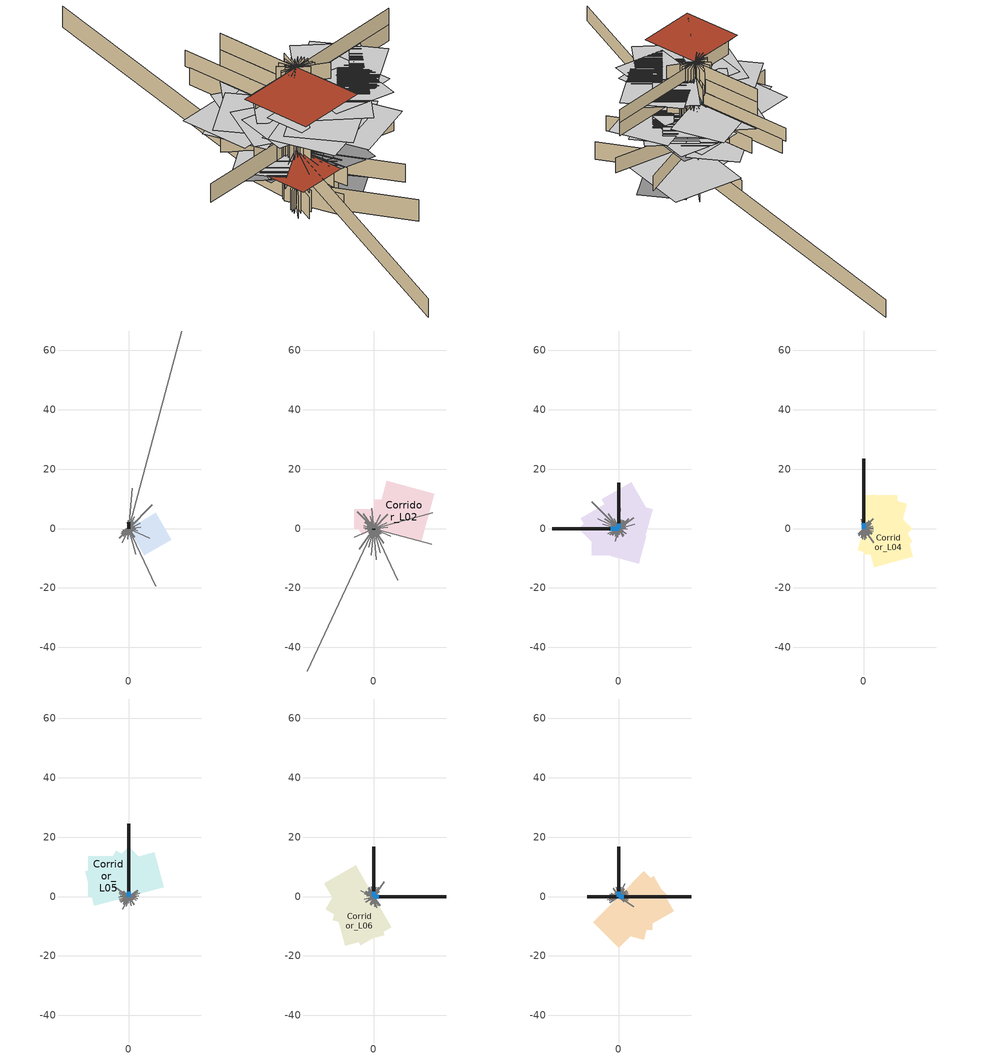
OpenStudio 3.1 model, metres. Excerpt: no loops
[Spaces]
Corridor_L01
 floor adiabatic (OtherFloorU071): 3.04,0 3.04,-3.04 0,-3.04 0,0 z0; 2.99,0.8 3.8,-2.19 0.8,-2.99 0,0 z0; 9.06,5.23 14.3,-3.83 5.23,-9.06 0,0 z0; 2.84,2.84 5.68,0 2.84,-2.84 0,0 z0; 1.83,3.18 5.01,1.34 3.18,-1.83 0,0 z0
 wall outside (MetalFrameWallU055): 0,0 0,2.04 z0:4.27
 wall adiabatic (MetalFrameWallInterior): 0,0 -1.01,-0.09 / 0,0 -1.97,-0.53 / 0,0 3.82,1.78 / 0,0 1.42,0.99 z0:4.27
 wall adiabatic (WoodFrameIntWallU099): 0,0 -2.4,-1.12 / 0,0 -2.53,-1.77 / 0,0 -3.26,-3.26 / 0,0 -1.76,-2.52 / 0,0 -2.24,-4.8 / 0,0 -0.61,-2.28 / 0,0 -0.32,-3.64 / 0,0 0.18,-2.06 / 0,0 2.31,-8.63 / 0,0 9.08,-19.46 / 0,0 2.1,-3 / 0,0 0.84,-0.84 / 0,0 1.43,-1 / 0,0 7.12,-3.32 / 0,0 3.09,-0.83 / 0,0 2.33,-0.2 / 0,0 4.12,0.36 / 0,0 2.04,0.55 / 0,0 7.93,7.93 / 0,0 1.59,2.28 / 0,0 1.81,3.89 / 0,0 17.79,66.41 / 0,0 1.19,13.54 / 0,0 -0.24,2.76 / 0,0 -0.57,2.14 z0:4.27
Corridor_L02
 floor to Corridor_L01 (TypicalFloorInterior): 4.3,16.05 20.36,11.75 16.05,-4.3 0,0 z7.32; 9.68,9.68 9.68,0 0,0 0,9.68 z7.32
 floor adiabatic (OtherFloorU071): 4.61,7.99 6.3,1.69 0,0 -1.69,6.3 z7.32; 0,4.12 2.06,2.06 0,0 -2.06,2.06 z7.32; -0.94,3.49 1.28,2.21 0,0 -2.21,1.28 z7.32; -0.71,2.65 0,0 -2.65,-0.71 -3.35,1.94 z7.32; -2.24,3.88 0,0 -3.88,-2.24 -6.13,1.64 z7.32
 floor adiabatic (TypicalFloorInterior): 0.59,2.2 1.39,0.81 0,0 -0.81,1.39 z7.32; -2.9,5.03 1.06,3.97 0,0 -3.97,1.06 z7.32; 0,6.46 0,0 -6.46,0 -6.46,6.46 z7.32
 wall outside (MetalFrameWallU055): 0,0 0,-0.34 z7.32:8.25
 wall adiabatic (WoodFrameIntWallU099): 0,0 -1.07,2.29 / 0,0 -3.49,4.98 / 0,0 -5.55,5.55 / 0,0 -2.88,-0.25 / 0,0 -2.04,-0.55 / 0,0 -6.47,-3.02 / 0,0 -1.14,-0.8 / 0,0 -1.61,-1.61 / 0,0 -4.86,-6.94 / 0,0 -22.34,-47.91 / 0,0 -1.7,-6.33 / 0,0 -0.79,-9.01 / 0,0 0.92,-10.51 / 0,0 2.2,-8.2 / 0,0 8.07,-17.31 / 0,0 3.45,-4.93 / 0,0 1.97,-1.97 / 0,0 2.52,-1.76 / 0,0 5.66,-2.64 / 0,0 19.45,-5.21 / 0,0 2.23,-0.2 / 0,0 4.69,0.41 / 0,0 19.86,5.32 / 0,0 4.31,2.01 / 0,0 0.61,0.43 / 0,0 4.73,4.73 / 0,0 2.15,4.6 / 0,0 0.52,1.96 / 0,0 0.05,0.63 / 0,0 -0.6,6.81 / 0,0 -1.11,4.14 z7.32:10.97; 0,0 0.19,0.27 z7.32:9.57
 wall adiabatic (MetalFrameWallInterior): 0,0 -3.09,2.17 / 0,0 -2.12,0.99 / 0,0 -3.32,0.89 / 0,0 -3.34,0.29 z7.32:10.97
 roof outside (FlatNonresWoodFramingAndOtherRoofU034): 0,-9.87 0,0 -9.87,0 -9.87,-9.87 z10.97
Corridor_L03
 floor adiabatic (OtherFloorU071): -6.76,6.76 0,0 -6.76,-6.76 -13.52,0 z10.97; 0,0 1.24,-4.61 -3.38,-5.85 -4.61,-1.24 z10.97; 0,0 2.43,-4.21 -1.78,-6.63 -4.21,-2.43 z10.97; 0,0 2.3,-2.3 0,-4.6 -2.3,-2.3 z10.97; 0,0 4.38,-2.53 1.85,-6.91 -2.53,-4.38 z10.97; 0,0 9.28,-2.49 6.79,-11.77 -2.49,-9.28 z10.97; 3.62,0 3.62,-3.62 0,-3.62 0,0 z10.97; 5.62,1.51 7.13,-4.11 1.51,-5.62 0,0 z10.97; 2.21,2.21 4.42,0 2.21,-2.21 0,0 z10.97; 1.64,2.83 4.47,1.2 2.83,-1.64 0,0 z10.97; 2.4,8.96 11.36,6.56 8.96,-2.4 0,0 z10.97; 1.31,1.31 1.31,0 0,0 0,1.31 z10.97; 0,5.97 2.98,2.98 0,0 -2.98,2.98 z10.97; -0.53,1.98 0.72,1.25 0,0 -1.25,0.72 z10.97; -0.51,0.88 0.19,0.7 0,0 -0.7,0.19 z10.97; 0,2.18 0,0 -2.18,0 -2.18,2.18 z10.97; -0.27,1.01 0,0 -1.01,-0.27 -1.29,0.74 z10.97; -1.56,1.56 0,0 -1.56,-1.56 -3.12,0 z10.97; -1.86,1.07 0,0 -1.07,-1.86 -2.93,-0.78 z10.97; -5.41,1.45 0,0 -1.45,-5.41 -6.86,-3.96 z10.97; 0,0 0,-2.39 -2.39,-2.39 -2.39,0 z10.97; 0,0 0.61,-2.29 -1.68,-2.91 -2.29,-0.61 z10.97; 0,0 0.97,-1.68 -0.71,-2.65 -1.68,-0.97 z10.97; 0,0 4.66,-4.66 0,-9.33 -4.66,-4.66 z10.97; 0,0 0.84,-0.49 0.36,-1.33 -0.49,-0.84 z10.97
 floor to Corridor_L02 (TypicalFloorInterior): -6.57,3.79 0,0 -3.79,-6.57 -10.37,-2.78 z10.97; 0,0 0,-9 -9,-9 -9,0 z10.97; 4.84,2.8 7.64,-2.05 2.8,-4.84 0,0 z10.97; 4.18,15.6 9.89,5.71 0,0 -5.71,9.89 z10.97; -4.7,8.13 0,0 -8.13,-4.7 -12.83,3.44 z10.97
 floor adiabatic (TypicalFloorInterior): -3.72,1 0,0 -1,-3.72 -4.71,-2.72 z10.97; 3.63,6.28 4.96,1.33 0,0 -1.33,4.96 z10.97
 wall outside (MetalFrameWallU055): 0,0 -2.44,0 / 0,0 -1.71,0 / 0,0 -3.21,0 / 0,0 -0.7,0 / 0,0 -3.61,0 / 0,0 -1.96,0 / 0,0 -4.93,0 / 0,0 -2.01,0 / 0,0 -22.39,0 / 0,0 -2.52,0 / 0,0 -2.34,0 / 0,0 0,9.25 / 0,0 0,15.33 / 0,0 0,14.67 z10.97:14.63
 wall adiabatic (WoodFrameIntWallU099): 0,0 -0.37,0.79 / 0,0 -2.54,0.22 / 0,0 -2.25,-0.2 / 0,0 -3.02,-0.81 / 0,0 -3.07,-1.43 / 0,0 -2.95,-2.06 / 0,0 -2.23,-2.23 / 0,0 -1.31,-1.87 / 0,0 -1.23,-2.64 / 0,0 -1.13,-4.23 / 0,0 -0.26,-3.02 / 0,0 0.19,-2.14 / 0,0 0.26,-0.98 / 0,0 1.29,-2.76 / 0,0 1.72,-2.46 / 0,0 1.26,-1.26 / 0,0 2.52,-1.76 / 0,0 1.51,-0.71 / 0,0 0.81,-0.22 / 0,0 2.81,-0.25 / 0,0 2.31,0.2 / 0,0 5.38,1.44 / 0,0 2.4,1.12 / 0,0 5.12,3.59 / 0,0 3.31,3.31 / 0,0 1.87,2.67 / 0,0 1.33,2.86 / 0,0 0.78,2.93 / 0,0 -0.28,1.03 / 0,0 -1.49,3.2 / 0,0 -1.94,2.77 / 0,0 -2.23,2.23 / 0,0 -2.52,1.76 / 0,0 -1.47,0.68 / 0,0 -1.7,0.46 / 0,0 -3.09,0.27 / 0,0 -3.02,-0.26 / 0,0 -1.88,-0.5 / 0,0 -3.74,-1.74 / 0,0 -2.97,-2.08 z10.97:14.63
 wall adiabatic (MetalFrameWallInterior): 0,0 -3.48,4.97 / 0,0 -9.02,9.02 / 0,0 -4.72,3.3 / 0,0 -7.09,3.3 / 0,0 -5.41,1.45 / 0,0 0.59,6.75 / 0,0 -0.15,1.7 z10.97:14.63
 window (1_Win_Storefront): 0,0 -1.48,0 / 0,0 -1.48,0 / 0,0 -1.48,0 / 0,0 -1.48,0 z10.97:12.46; 0,0 -2.5,0 / 0,0 -2.75,0 / 0,0 -2.21,0 z10.97:13.41; 0,0 -1.61,0 / 0,0 -1.61,0 / 0,0 -1.61,0 / 0,0 -1.61,0 / 0,0 -1.61,0 / 0,0 -1.61,0 / 0,0 -1.61,0 / 0,0 -1.61,0 / 0,0 -1.61,0 / 0,0 -1.61,0 / 0,0 -1.61,0 / 0,0 -1.61,0 / 0,0 0,1.61 / 0,0 0,1.61 / 0,0 0,1.61 / 0,0 0,1.61 / 0,0 0,1.61 / 0,0 0,1.61 / 0,0 0,1.61 / 0,0 0,1.61 / 0,0 0,1.61 / 0,0 0,1.61 / 0,0 0,1.61 / 0,0 0,1.61 / 0,0 0,1.61 / 0,0 0,1.61 z10.97:12.59; 0,0 0,1.52 / 0,0 0,1.52 z10.97:12.49
 roof outside (FlatNonresWoodFramingAndOtherRoofU034): 0,-0.72 0,0 -0.72,0 -0.72,-0.72 z14.63; 0,-2.58 0,0 -2.58,0 -2.58,-2.58 z14.63
Corridor_L04
 floor to Corridor_L03 (TypicalFloorInterior): 0,0 7.33,-1.96 5.37,-9.3 -1.96,-7.33 z14.33; 8.7,0 8.7,-8.7 0,-8.7 0,0 z14.33; 13.06,3.5 16.57,-9.56 3.5,-13.06 0,0 z14.33; 10.34,5.97 16.31,-4.37 5.97,-10.34 0,0 z14.33; 8.13,8.13 16.26,0 8.13,-8.13 0,0 z14.33; 1.95,3.38 5.33,1.43 3.38,-1.95 0,0 z14.33; 3.07,11.45 14.51,8.38 11.45,-3.07 0,0 z14.33; 11.24,11.24 11.24,0 0,0 0,11.24 z14.33
 wall outside (MetalFrameWallU055): 0,0 0,3.37 / 0,0 0,2.06 / 0,0 0,23.5 / 0,0 0,5.18 / 0,0 0,9.7 / 0,0 0,15.4 / 0,0 0,16.09 z14.33:17.68
 wall adiabatic (WoodFrameIntWallU099): 0,0 -1.89,-1.89 / 0,0 -1.7,-2.42 / 0,0 -1,-2.15 / 0,0 -0.85,-3.17 / 0,0 -0.31,-3.55 / 0,0 0.33,-3.76 / 0,0 0.86,-3.2 / 0,0 1.03,-2.2 / 0,0 3.36,-4.79 / 0,0 1.97,-1.97 / 0,0 2.71,-1.9 / 0,0 2.88,-1.34 / 0,0 3.2,-0.86 / 0,0 3.21,-0.28 / 0,0 3.25,0.28 / 0,0 3.07,0.82 / 0,0 2.17,1.01 / 0,0 2.5,1.75 / 0,0 -0.16,1.87 / 0,0 -0.83,3.11 / 0,0 -0.74,1.59 / 0,0 -0.51,0.72 z14.33:17.68
 wall adiabatic (MetalFrameWallInterior): 0,0 3.25,3.25 / 0,0 1.83,2.61 / 0,0 0.95,2.04 / 0,0 0.28,1.03 / 0,0 0.27,3.14 z14.33:17.68
 window (1_Win_Storefront): 0,0 0,1.7 z14.33:16.03; 0,0 0,1.61 / 0,0 0,1.61 / 0,0 0,1.61 / 0,0 0,1.61 / 0,0 0,1.61 / 0,0 0,1.61 / 0,0 0,1.61 / 0,0 0,1.61 / 0,0 0,1.61 / 0,0 0,1.61 / 0,0 0,1.61 / 0,0 0,1.61 / 0,0 0,1.61 / 0,0 0,1.61 / 0,0 0,1.61 / 0,0 0,1.61 / 0,0 0,1.61 / 0,0 0,1.61 / 0,0 0,1.61 / 0,0 0,1.61 / 0,0 0,1.61 / 0,0 0,1.61 / 0,0 0,1.61 / 0,0 0,1.61 / 0,0 0,1.61 / 0,0 0,1.61 z14.33:15.94; 0,0 0,1.48 z14.33:15.81; 0,0 0,1.52 / 0,0 0,1.52 z14.33:15.84
Corridor_L05
 floor to Corridor_L04 (TypicalFloorInterior): 8.58,14.87 11.73,3.14 0,0 -3.14,11.73 z17.55; 2.65,9.88 6.26,3.62 0,0 -3.62,6.26 z17.55; 0,16.76 8.38,8.38 0,0 -8.38,8.38 z17.55; -4.11,15.35 5.62,9.73 0,0 -9.73,5.62 z17.55; -5.37,9.3 1.96,7.33 0,0 -7.33,1.96 z17.55; 0,13.53 0,0 -13.53,0 -13.53,13.53 z17.55; -3.09,11.53 0,0 -11.53,-3.09 -14.62,8.44 z17.55
 wall outside (MetalFrameWallU055): 0,0 0,2.14 / 0,0 0,24.43 / 0,0 0,5.38 / 0,0 0,16.72 / 0,0 0,10.09 / 0,0 0,16 z17.55:20.78
 wall adiabatic (WoodFrameIntWallU099): 0,0 -1.79,1.79 / 0,0 -4.98,3.49 / 0,0 -3.12,1.45 / 0,0 -3.19,0.86 / 0,0 -2.88,0.25 / 0,0 -3.43,-0.3 / 0,0 -3.24,-0.87 / 0,0 -3.07,-1.43 / 0,0 -2.71,-1.9 / 0,0 -1.76,-1.76 / 0,0 -1.82,-2.6 / 0,0 0.82,-1.77 / 0,0 1.92,-2.74 / 0,0 1.29,-1.29 / 0,0 0.75,-0.52 / 0,0 2.52,-1.18 / 0,0 2.97,-0.8 / 0,0 2.46,-0.21 / 0,0 3.4,0.3 / 0,0 3.79,1.02 / 0,0 3.12,1.45 / 0,0 3.03,2.12 z17.55:20.78
 wall adiabatic (MetalFrameWallInterior): 0,0 -2.02,-4.33 / 0,0 -0.86,-3.2 / 0,0 -0.2,-2.33 / 0,0 0.1,-1.11 / 0,0 0.85,-3.16 z17.55:20.78
 window (1_Win_Storefront): 0,0 0,1.61 / 0,0 0,1.61 / 0,0 0,1.61 / 0,0 0,1.61 / 0,0 0,1.61 / 0,0 0,1.61 / 0,0 0,1.61 / 0,0 0,1.61 / 0,0 0,1.61 / 0,0 0,1.61 / 0,0 0,1.61 / 0,0 0,1.61 / 0,0 0,1.61 / 0,0 0,1.61 / 0,0 0,1.61 / 0,0 0,1.61 / 0,0 0,1.61 / 0,0 0,1.61 / 0,0 0,1.61 / 0,0 0,1.61 / 0,0 0,1.61 / 0,0 0,1.61 / 0,0 0,1.61 / 0,0 0,1.61 / 0,0 0,1.61 / 0,0 0,1.61 z17.55:19.16; 0,0 0,1.48 z17.55:19.03; 0,0 0,1.52 / 0,0 0,1.52 z17.55:19.07
Corridor_L06
 floor to Corridor_L05 (TypicalFloorInterior): -6.07,10.51 0,0 -10.51,-6.07 -16.59,4.44 z20.78; -5.11,5.11 0,0 -5.11,-5.11 -10.23,0 z20.78; -10.26,5.93 0,0 -5.93,-10.26 -16.19,-4.34 z20.78; -10.85,2.91 0,0 -2.91,-10.85 -13.76,-7.95 z20.78; 0,0 0,-7.59 -7.59,-7.59 -7.59,0 z20.78; 0,0 3.5,-13.06 -9.56,-16.57 -13.06,-3.5 z20.78; 0,0 5.97,-10.34 -4.37,-16.31 -10.34,-5.97 z20.78
 wall outside (MetalFrameWallU055): 0,0 2.14,0 / 0,0 24.43,0 / 0,0 5.38,0 / 0,0 0,16.72 / 0,0 0,10.09 / 0,0 0,16 z20.78:24
 wall adiabatic (WoodFrameIntWallU099): 0,0 1.79,1.79 / 0,0 3.49,4.98 / 0,0 1.45,3.12 / 0,0 0.86,3.19 / 0,0 0.25,2.88 / 0,0 -0.3,3.43 / 0,0 -0.87,3.24 / 0,0 -1.43,3.07 / 0,0 -1.9,2.71 / 0,0 -1.76,1.76 / 0,0 -2.6,1.82 / 0,0 -1.77,-0.82 / 0,0 -2.74,-1.92 / 0,0 -1.29,-1.29 / 0,0 -0.52,-0.75 / 0,0 -1.18,-2.52 / 0,0 -0.8,-2.97 / 0,0 -0.21,-2.46 / 0,0 0.3,-3.4 / 0,0 1.02,-3.79 / 0,0 1.45,-3.12 / 0,0 2.12,-3.03 z20.78:24
 wall adiabatic (MetalFrameWallInterior): 0,0 -4.33,2.02 / 0,0 -3.2,0.86 / 0,0 -2.33,0.2 / 0,0 -1.11,-0.1 / 0,0 -3.16,-0.85 z20.78:24
 window (1_Win_Storefront): 0,0 1.61,0 / 0,0 1.61,0 / 0,0 1.61,0 / 0,0 1.61,0 / 0,0 1.61,0 / 0,0 1.61,0 / 0,0 1.61,0 / 0,0 1.61,0 / 0,0 1.61,0 / 0,0 1.61,0 / 0,0 1.61,0 / 0,0 1.61,0 / 0,0 0,1.61 / 0,0 0,1.61 / 0,0 0,1.61 / 0,0 0,1.61 / 0,0 0,1.61 / 0,0 0,1.61 / 0,0 0,1.61 / 0,0 0,1.61 / 0,0 0,1.61 / 0,0 0,1.61 / 0,0 0,1.61 / 0,0 0,1.61 / 0,0 0,1.61 / 0,0 0,1.61 z20.78:22.39; 0,0 1.48,0 z20.78:22.26; 0,0 0,1.52 / 0,0 0,1.52 z20.78:22.29
Corridor_L07
 floor to Corridor_L06 (TypicalFloorInterior): 0,0 8.58,-8.58 0,-17.17 -8.58,-8.58 z24; 0,0 6.26,-3.62 2.65,-9.88 -3.62,-6.26 z24; 0,0 11.45,-3.07 8.38,-14.51 -3.07,-11.45 z24; 11.24,0 11.24,-11.24 0,-11.24 0,0 z24; 7.33,1.96 9.3,-5.37 1.96,-7.33 0,0 z24; 11.71,6.76 18.48,-4.95 6.76,-11.71 0,0 z24; 8.44,8.44 16.89,0 8.44,-8.44 0,0 z24
 wall outside (MetalFrameWallU055): 0,0 -10.6,0 / 0,0 -5.12,0 / 0,0 2.14,0 / 0,0 24.43,0 / 0,0 5.38,0 / 0,0 0,16.72 / 0,0 0,10.09 / 0,0 0,16 / 0,0 0,1.5 z24:27.23
 wall adiabatic (WoodFrameIntWallU099): 0,0 1.79,-1.79 / 0,0 4.98,-3.49 / 0,0 3.12,-1.45 / 0,0 3.19,-0.86 / 0,0 2.88,-0.25 / 0,0 3.43,0.3 / 0,0 3.24,0.87 / 0,0 3.07,1.43 / 0,0 2.71,1.9 / 0,0 1.76,1.76 / 0,0 1.82,2.6 / 0,0 -0.82,1.77 / 0,0 -1.92,2.74 / 0,0 -1.29,1.29 / 0,0 -0.75,0.52 / 0,0 -2.52,1.18 / 0,0 -2.97,0.8 / 0,0 -2.46,0.21 / 0,0 -3.4,-0.3 / 0,0 -3.79,-1.02 / 0,0 -3.12,-1.45 / 0,0 -3.03,-2.12 z24:27.23
 wall adiabatic (MetalFrameWallInterior): 0,0 2.02,4.33 / 0,0 0.86,3.2 / 0,0 0.2,2.33 / 0,0 -0.1,1.11 / 0,0 -0.85,3.16 z24:27.23
 window (1_Win_Storefront): 0,0 1.61,0 / 0,0 1.61,0 / 0,0 1.61,0 / 0,0 1.61,0 / 0,0 1.61,0 / 0,0 1.61,0 / 0,0 1.61,0 / 0,0 1.61,0 / 0,0 1.61,0 / 0,0 1.61,0 / 0,0 1.61,0 / 0,0 1.61,0 / 0,0 0,1.61 / 0,0 0,1.61 / 0,0 0,1.61 / 0,0 0,1.61 / 0,0 0,1.61 / 0,0 0,1.61 / 0,0 0,1.61 / 0,0 0,1.61 / 0,0 0,1.61 / 0,0 0,1.61 / 0,0 0,1.61 / 0,0 0,1.61 / 0,0 0,1.61 / 0,0 0,1.61 z24:25.62; 0,0 1.48,0 z24:25.49; 0,0 0,1.52 / 0,0 0,1.52 z24:25.52
 roof outside (FlatNonresWoodFramingAndOtherRoofU034): 0,-12.14 0,0 -12.14,0 -12.14,-12.14 z27.23; 0,-7.23 0,0 -7.23,0 -7.23,-7.23 z27.23; 0,-11.85 0,0 -11.85,0 -11.85,-11.85 z27.23; 0,-11.24 0,0 -11.24,0 -11.24,-11.24 z27.23; 0,-7.59 0,0 -7.59,0 -7.59,-7.59 z27.23; 0,-13.53 0,0 -13.53,0 -13.53,-13.53 z27.23; 0,-11.94 0,0 -11.94,0 -11.94,-11.94 z27.23
[Site]
SAN JOSE INTL: Latitude {deg}=37.34; Longitude {deg}=-121.95; Time Zone {hr}=-8; Elevation {m}=15.5448
[SizingPeriod:DesignDay] Barometric Pressure {Pa}=101146; Wind Speed {m/s}=2.4; Sky Clearness=0; Rain Indicator=0; Snow Indicator=0; Day of Month=21; Daylight Saving Time Indicator=0; Humidity Indicating Type=Wetbulb; Dry-Bulb Temperature Range Modifier Type=DefaultMultipliers
Name | Maximum Dry-Bulb Temperature {C} | Daily Dry-Bulb Temperature Range {deltaC} | Humidity Indicating Conditions at Maximum Dry-Bulb | Wind Direction {deg} | Month | Day Type | Solar Model Indicator | ASHRAE Taub | ASHRAE Taud
SAN JOSE INTL Ann Htg 99.6% Condns DB | 2.2 | 0 | 2.2 | 150 | 12 | WinterDesignDay | ASHRAEClearSky
SAN JOSE INTL  June .4% Condns DB=>MCWB | 35 | 11.8 | 19.8 | 330 | 6 | SummerDesignDay | ASHRAETau | 0.363 | 2.418
SAN JOSE INTL  July .4% Condns DB=>MCWB | 34.8 | 11.7 | 20.7 | 330 | 7 | SummerDesignDay | ASHRAETau | 0.367 | 2.418
SAN JOSE INTL  August .4% Condns DB=>MCWB | 34.4 | 11.6 | 19.3 | 330 | 8 | SummerDesignDay | ASHRAETau | 0.35 | 2.459
SAN JOSE INTL  September .4% Condns DB=>MCWB | 35.1 | 12 | 18.4 | 330 | 9 | SummerDesignDay | ASHRAETau | 0.356 | 2.432
SAN JOSE INTL  October .4% Condns DB=>MCWB | 31.5 | 11.7 | 16.9 | 330 | 10 | SummerDesignDay | ASHRAETau | 0.333 | 2.534
SAN JOSE INTL  November .4% Condns DB=>MCWB | 26.1 | 9.9 | 15.4 | 330 | 11 | SummerDesignDay | ASHRAETau | 0.322 | 2.542
[Site:WaterMainsTemperature]
Calculation Method=Schedule; Temperature Schedule=WaterMainCZ04
[Building]
<Name>Freedom Circle - Building A</Name>: North Axis {deg}=45
[Material]
Name | Roughness | Thickness {m} | Conductivity {W/m-K} | Density {kg/m3} | Specific Heat {J/kg-K} | Thermal Absorptance | Solar Absorptance | Visible Absorptance
Stucco - 7/8 in. | MediumRough | 0.022352 | 0.700948 | 1855.1 | 837.36 | 0.9 | 0.7 | 0.8
Compliance Insulation R14.60 | Smooth | 0.0591861 | 0.0230188 | 16.0185 | 1130.436
Compliance Insulation R1.41 | Smooth | 0.00571591 | 0.0230188 | 16.0185 | 1130.436
Compliance Insulation R0.02 | Smooth | 8.10768e-05 | 0.0230188 | 16.0185 | 1130.436
Air - Metal Wall Framing - 16 or 24 in. OC; Air - Metal Wall Framing - 16 or 24 in. OC 1 | Smooth | 0.1397 | 1.22017 | 1.28148 | 1004.832
Gypsum Board - 1/2 in.; Gypsum Board - 1/2 in. 2 | Smooth | 0.0127 | 0.158656 | 640.739 | 1130.436 | 0.9 | 0.7 | 0.8
Gypsum Board - 5/8 in. | MediumRough | 0.016002 | 0.158656 | 640.739 | 1130.436 | 0.9 | 0.7 | 0.8
Metal Standing Seam - 1/16 in. | MediumRough | 0.0015875 | 2.21534 | 7820.53 | 502.416 | 0.75 | 0.37 | 0.75
Compliance Insulation R28.63 | Smooth | 0.116061 | 0.0230188 | 16.0185 | 1130.436 | 0.9 | 0.7 | 0.8
Compliance Insulation R9.83 | MediumRough | 0.0398691 | 0.0230188 | 16.0185 | 1130.436 | 0.9 | 0.7 | 0.8
Plywood - 5/8 in. | Smooth | 0.016002 | 0.11544 | 480.554 | 1884.06
Carpet - 3/4 in.; Carpet - 3/4 in. 1 | Smooth | 0.01905 | 0.0455183 | 288.332 | 1381.644 | 0.9 | 0.7 | 0.8
Metal Deck - 1/16 in. | MediumRough | 0.0015875 | 45.3452 | 7820.53 | 502.416 | 0.9 | 0.7 | 0.8
Concrete - 140 lb/ft3 - 4 in. | Smooth | 0.1016 | 1.9514 | 2239.06 | 921.096
Gypsum Board - 1/2 in. 1 | MediumRough | 0.0127 | 0.158656 | 640.739 | 1130.436 | 0.9 | 0.7 | 0.8
[Material:NoMass]
Wood Frame w/ R11.25: Roughness=Smooth; Thermal Resistance {m2-K/W}=1.26865
[Construction]
MetalFrameWallU055: Stucco - 7/8 in., Compliance Insulation R14.60, Compliance Insulation R1.41, Compliance Insulation R0.02, Compliance Insulation R0.02, Air - Metal Wall Framing - 16 or 24 in. OC, Gypsum Board - 1/2 in.
MetalFrameWallInterior: Gypsum Board - 5/8 in., Air - Metal Wall Framing - 16 or 24 in. OC 1, Gypsum Board - 5/8 in.
WoodFrameIntWallU099: Gypsum Board - 1/2 in. 1, Wood Frame w/ R11.25, Gypsum Board - 1/2 in. 2
FlatNonresWoodFramingAndOtherRoofU034: Metal Standing Seam - 1/16 in., Compliance Insulation R28.63
OtherFloorU071: Compliance Insulation R9.83, Plywood - 5/8 in., Carpet - 3/4 in.
TypicalFloorInterior: Metal Deck - 1/16 in., Concrete - 140 lb/ft3 - 4 in., Carpet - 3/4 in. 1
1_Win_Storefront: 1_Win_Storefront Material
[WindowMaterial:SimpleGlazingSystem]
1_Win_Storefront Material: U-Factor {W/m2-K}=2.32809; Solar Heat Gain Coefficient=0.26; Visible Transmittance=0.46
[Space]
Name | Building Story | Thermal Zone | Design Specification Outdoor Air Object
Corridor_L01 | Corridor_Level_01 | TZ-Corridor_L01 | TZ-Corridor_L01 Design Specification Outdoor Air
Corridor_L02 | Corridor_Level_02 | TZ-Corridor_L02 | TZ-Corridor_L02 Design Specification Outdoor Air
Corridor_L03 | Corridor_Level_03 | TZ-Corridor_L03 | TZ-Corridor_L03 Design Specification Outdoor Air
Corridor_L04 | Corridor_Level_04 | TZ-Corridor_L04 | TZ-Corridor_L04 Design Specification Outdoor Air
Corridor_L05 | Corridor_Level_05 | TZ-Corridor_L05 | TZ-Corridor_L05 Design Specification Outdoor Air
Corridor_L06 | Corridor_Level_06 | TZ-Corridor_L06 | TZ-Corridor_L06 Design Specification Outdoor Air
Corridor_L07 | Corridor_Level_07 | TZ-Corridor_L07 | TZ-Corridor_L07 Design Specification Outdoor Air
[ThermalZone] Multiplier=1; Use Ideal Air Loads=No
Name | Volume {m3} | Thermostat
TZ-Corridor_L01 | 674.119 | TZ-Corridor_L01 Thermostat
TZ-Corridor_L02 | 1888.82 | TZ-Corridor_L02 Thermostat
TZ-Corridor_L03 | 3576.36 | TZ-Corridor_L03 Thermostat
TZ-Corridor_L04 | 2926.55 | TZ-Corridor_L04 Thermostat
TZ-Corridor_L05 | 2740.47 | TZ-Corridor_L05 Thermostat
TZ-Corridor_L06 | 2740.47 | TZ-Corridor_L06 Thermostat
TZ-Corridor_L07 | 2740.47 | TZ-Corridor_L07 Thermostat
[BuildingStory]
Corridor_Level_01; Corridor_Level_02; Corridor_Level_03; Corridor_Level_04; Corridor_Level_05; Corridor_Level_06; Corridor_Level_07
[People:Definition] Number of People Calculation Method=People/Area; People per Space Floor Area {person/m2}=0.0538196; Fraction Radiant=0.3; Sensible Heat Fraction=0.5
Corridor_L01 People Definition; Corridor_L02 People Definition; Corridor_L03 People Definition; Corridor_L04 People Definition; Corridor_L05 People Definition; Corridor_L06 People Definition; Corridor_L07 People Definition
[People] Number of People Schedule=OfficeOccupancy; Multiplier=1
Name | People Definition | Space or SpaceType | Activity Level Schedule
Corridor_L01 People | Corridor_L01 People Definition | Corridor_L01 | Corridor_L01 People Activity Level
Corridor_L02 People | Corridor_L02 People Definition | Corridor_L02 | Corridor_L02 People Activity Level
Corridor_L03 People | Corridor_L03 People Definition | Corridor_L03 | Corridor_L03 People Activity Level
Corridor_L04 People | Corridor_L04 People Definition | Corridor_L04 | Corridor_L04 People Activity Level
Corridor_L05 People | Corridor_L05 People Definition | Corridor_L05 | Corridor_L05 People Activity Level
Corridor_L06 People | Corridor_L06 People Definition | Corridor_L06 | Corridor_L06 People Activity Level
Corridor_L07 People | Corridor_L07 People Definition | Corridor_L07 | Corridor_L07 People Activity Level
[SpaceInfiltration:DesignFlowRate] Schedule=OfficeInfiltration; Design Flow Rate Calculation Method=Flow/ExteriorWallArea; Flow per Exterior Surface Area {m3/s-m2}=0.00119482; Constant Term Coefficient=0; Temperature Term Coefficient=0; Velocity Term Coefficient=0.224052; Velocity Squared Term Coefficient=0
Name | Space or SpaceType
Corridor_L01 Space Infiltration Design Flow Rate 1 | Corridor_L01
Corridor_L02 Space Infiltration Design Flow Rate 1 | Corridor_L02
Corridor_L03 Space Infiltration Design Flow Rate 1 | Corridor_L03
Corridor_L04 Space Infiltration Design Flow Rate 1 | Corridor_L04
Corridor_L05 Space Infiltration Design Flow Rate 1 | Corridor_L05
Corridor_L06 Space Infiltration Design Flow Rate 1 | Corridor_L06
Corridor_L07 Space Infiltration Design Flow Rate 1 | Corridor_L07
[Lights:Definition] Design Level Calculation Method=Watts/Area; Watts per Space Floor Area {W/m2}=4.30556; Fraction Radiant=0.97; Return Air Fraction=0
Corridor_L01 Regulated Lights Definition; Corridor_L02 Regulated Lights Definition; Corridor_L03 Regulated Lights Definition; Corridor_L04 Regulated Lights Definition; Corridor_L05 Regulated Lights Definition; Corridor_L06 Regulated Lights Definition; Corridor_L07 Regulated Lights Definition
[Lights] Schedule=OfficeLights; Fraction Replaceable=1
Name | Lights Definition | Space or SpaceType
Corridor_L01 Regulated Lights | Corridor_L01 Regulated Lights Definition | Corridor_L01
Corridor_L02 Regulated Lights | Corridor_L02 Regulated Lights Definition | Corridor_L02
Corridor_L03 Regulated Lights | Corridor_L03 Regulated Lights Definition | Corridor_L03
Corridor_L04 Regulated Lights | Corridor_L04 Regulated Lights Definition | Corridor_L04
Corridor_L05 Regulated Lights | Corridor_L05 Regulated Lights Definition | Corridor_L05
Corridor_L06 Regulated Lights | Corridor_L06 Regulated Lights Definition | Corridor_L06
Corridor_L07 Regulated Lights | Corridor_L07 Regulated Lights Definition | Corridor_L07
[AvailabilityManager:NightCycle] Applicability Schedule=Always On Discrete; Control Type=CycleOnAny; Thermostat Tolerance {deltaC}=1.11111; Cycling Run Time Control Type=ThermostatWithMinimumRunTime; Cycling Run Time {s}=900
Availability Manager Night Cycle 1; Availability Manager Night Cycle 2; Availability Manager Night Cycle 3; Availability Manager Night Cycle 4; Availability Manager Night Cycle 5; Availability Manager Night Cycle 6; Availability Manager Night Cycle 7
[ThermostatSetpoint:DualSetpoint] Heating Setpoint Temperature Schedule=OfficeHtgSetpt; Cooling Setpoint Temperature Schedule=OfficeClgSetpt
TZ-Corridor_L01 Thermostat; TZ-Corridor_L02 Thermostat; TZ-Corridor_L03 Thermostat; TZ-Corridor_L04 Thermostat; TZ-Corridor_L05 Thermostat; TZ-Corridor_L06 Thermostat; TZ-Corridor_L07 Thermostat
[DesignSpecification:OutdoorAir] Outdoor Air Method=Maximum; Outdoor Air Flow per Person {m3/s-person}=0; Outdoor Air Flow per Floor Area {m3/s-m2}=0.000762
TZ-Corridor_L01 Design Specification Outdoor Air; TZ-Corridor_L02 Design Specification Outdoor Air; TZ-Corridor_L03 Design Specification Outdoor Air; TZ-Corridor_L04 Design Specification Outdoor Air; TZ-Corridor_L05 Design Specification Outdoor Air; TZ-Corridor_L06 Design Specification Outdoor Air; TZ-Corridor_L07 Design Specification Outdoor Air
[Schedule:Day]
OnDay; OfficeInfiltrationSun: 1, 0, 1, 2, 0, 1, 3, 0, 1, 4, 0, 1, 5, 0, 1, 6, 0, 1, 7, 0, 1, 8, 0, 1, 9, 0, 1, 10, 0, 1, 11, 0, 1, 12, 0, 1, 13, 0, 1, 14, 0, 1, 15, 0, 1, 16, 0, 1, 17, 0, 1, 18, 0, 1, 19, 0, 1, 20, 0, 1, 21, 0, 1, 22, 0, 1, 23, 0, 1, 24, 0, 1
OffDay: 1, 0, 0, 2, 0, 0, 3, 0, 0, 4, 0, 0, 5, 0, 0, 6, 0, 0, 7, 0, 0, 8, 0, 0, 9, 0, 0, 10, 0, 0, 11, 0, 0, 12, 0, 0, 13, 0, 0, 14, 0, 0, 15, 0, 0, 16, 0, 0, 17, 0, 0, 18, 0, 0, 19, 0, 0, 20, 0, 0, 21, 0, 0, 22, 0, 0, 23, 0, 0, 24, 0, 0
WaterMainCZ04Jan: 1, 0, 11.5, 2, 0, 11.5, 3, 0, 11.5, 4, 0, 11.5, 5, 0, 11.5, 6, 0, 11.5, 7, 0, 11.5, 8, 0, 11.5, 9, 0, 11.5, 10, 0, 11.5, 11, 0, 11.5, 12, 0, 11.5, 13, 0, 11.5, 14, 0, 11.5, 15, 0, 11.5, 16, 0, 11.5, 17, 0, 11.5, 18, 0, 11.5, 19, 0, 11.5, 20, 0, 11.5, 21, 0, 11.5, 22, 0, 11.5, 23, 0, 11.5, 24, 0, 11.5
WaterMainCZ04Feb: 1, 0, 11.6111, 2, 0, 11.6111, 3, 0, 11.6111, 4, 0, 11.6111, 5, 0, 11.6111, 6, 0, 11.6111, 7, 0, 11.6111, 8, 0, 11.6111, 9, 0, 11.6111, 10, 0, 11.6111, 11, 0, 11.6111, 12, 0, 11.6111, 13, 0, 11.6111, 14, 0, 11.6111, 15, 0, 11.6111, 16, 0, 11.6111, 17, 0, 11.6111, 18, 0, 11.6111, 19, 0, 11.6111, 20, 0, 11.6111, 21, 0, 11.6111, 22, 0, 11.6111, 23, 0, 11.6111, 24, 0, 11.6111
WaterMainCZ04Mar: 1, 0, 11.8889, 2, 0, 11.8889, 3, 0, 11.8889, 4, 0, 11.8889, 5, 0, 11.8889, 6, 0, 11.8889, 7, 0, 11.8889, 8, 0, 11.8889, 9, 0, 11.8889, 10, 0, 11.8889, 11, 0, 11.8889, 12, 0, 11.8889, 13, 0, 11.8889, 14, 0, 11.8889, 15, 0, 11.8889, 16, 0, 11.8889, 17, 0, 11.8889, 18, 0, 11.8889, 19, 0, 11.8889, 20, 0, 11.8889, 21, 0, 11.8889, 22, 0, 11.8889, 23, 0, 11.8889, 24, 0, 11.8889
WaterMainCZ04Apr: 1, 0, 12.5556, 2, 0, 12.5556, 3, 0, 12.5556, 4, 0, 12.5556, 5, 0, 12.5556, 6, 0, 12.5556, 7, 0, 12.5556, 8, 0, 12.5556, 9, 0, 12.5556, 10, 0, 12.5556, 11, 0, 12.5556, 12, 0, 12.5556, 13, 0, 12.5556, 14, 0, 12.5556, 15, 0, 12.5556, 16, 0, 12.5556, 17, 0, 12.5556, 18, 0, 12.5556, 19, 0, 12.5556, 20, 0, 12.5556, 21, 0, 12.5556, 22, 0, 12.5556, 23, 0, 12.5556, 24, 0, 12.5556
WaterMainCZ04May: 1, 0, 12.5, 2, 0, 12.5, 3, 0, 12.5, 4, 0, 12.5, 5, 0, 12.5, 6, 0, 12.5, 7, 0, 12.5, 8, 0, 12.5, 9, 0, 12.5, 10, 0, 12.5, 11, 0, 12.5, 12, 0, 12.5, 13, 0, 12.5, 14, 0, 12.5, 15, 0, 12.5, 16, 0, 12.5, 17, 0, 12.5, 18, 0, 12.5, 19, 0, 12.5, 20, 0, 12.5, 21, 0, 12.5, 22, 0, 12.5, 23, 0, 12.5, 24, 0, 12.5
WaterMainCZ04Jun: 1, 0, 14.2778, 2, 0, 14.2778, 3, 0, 14.2778, 4, 0, 14.2778, 5, 0, 14.2778, 6, 0, 14.2778, 7, 0, 14.2778, 8, 0, 14.2778, 9, 0, 14.2778, 10, 0, 14.2778, 11, 0, 14.2778, 12, 0, 14.2778, 13, 0, 14.2778, 14, 0, 14.2778, 15, 0, 14.2778, 16, 0, 14.2778, 17, 0, 14.2778, 18, 0, 14.2778, 19, 0, 14.2778, 20, 0, 14.2778, 21, 0, 14.2778, 22, 0, 14.2778, 23, 0, 14.2778, 24, 0, 14.2778
WaterMainCZ04Jul: 1, 0, 14.6667, 2, 0, 14.6667, 3, 0, 14.6667, 4, 0, 14.6667, 5, 0, 14.6667, 6, 0, 14.6667, 7, 0, 14.6667, 8, 0, 14.6667, 9, 0, 14.6667, 10, 0, 14.6667, 11, 0, 14.6667, 12, 0, 14.6667, 13, 0, 14.6667, 14, 0, 14.6667, 15, 0, 14.6667, 16, 0, 14.6667, 17, 0, 14.6667, 18, 0, 14.6667, 19, 0, 14.6667, 20, 0, 14.6667, 21, 0, 14.6667, 22, 0, 14.6667, 23, 0, 14.6667, 24, 0, 14.6667
WaterMainCZ04Aug; WaterMainCZ04Sep: 1, 0, 15.1667, 2, 0, 15.1667, 3, 0, 15.1667, 4, 0, 15.1667, 5, 0, 15.1667, 6, 0, 15.1667, 7, 0, 15.1667, 8, 0, 15.1667, 9, 0, 15.1667, 10, 0, 15.1667, 11, 0, 15.1667, 12, 0, 15.1667, 13, 0, 15.1667, 14, 0, 15.1667, 15, 0, 15.1667, 16, 0, 15.1667, 17, 0, 15.1667, 18, 0, 15.1667, 19, 0, 15.1667, 20, 0, 15.1667, 21, 0, 15.1667, 22, 0, 15.1667, 23, 0, 15.1667, 24, 0, 15.1667
WaterMainCZ04Oct: 1, 0, 15.5, 2, 0, 15.5, 3, 0, 15.5, 4, 0, 15.5, 5, 0, 15.5, 6, 0, 15.5, 7, 0, 15.5, 8, 0, 15.5, 9, 0, 15.5, 10, 0, 15.5, 11, 0, 15.5, 12, 0, 15.5, 13, 0, 15.5, 14, 0, 15.5, 15, 0, 15.5, 16, 0, 15.5, 17, 0, 15.5, 18, 0, 15.5, 19, 0, 15.5, 20, 0, 15.5, 21, 0, 15.5, 22, 0, 15.5, 23, 0, 15.5, 24, 0, 15.5
WaterMainCZ04Nov: 1, 0, 13.8889, 2, 0, 13.8889, 3, 0, 13.8889, 4, 0, 13.8889, 5, 0, 13.8889, 6, 0, 13.8889, 7, 0, 13.8889, 8, 0, 13.8889, 9, 0, 13.8889, 10, 0, 13.8889, 11, 0, 13.8889, 12, 0, 13.8889, 13, 0, 13.8889, 14, 0, 13.8889, 15, 0, 13.8889, 16, 0, 13.8889, 17, 0, 13.8889, 18, 0, 13.8889, 19, 0, 13.8889, 20, 0, 13.8889, 21, 0, 13.8889, 22, 0, 13.8889, 23, 0, 13.8889, 24, 0, 13.8889
WaterMainCZ04Dec: 1, 0, 12.1111, 2, 0, 12.1111, 3, 0, 12.1111, 4, 0, 12.1111, 5, 0, 12.1111, 6, 0, 12.1111, 7, 0, 12.1111, 8, 0, 12.1111, 9, 0, 12.1111, 10, 0, 12.1111, 11, 0, 12.1111, 12, 0, 12.1111, 13, 0, 12.1111, 14, 0, 12.1111, 15, 0, 12.1111, 16, 0, 12.1111, 17, 0, 12.1111, 18, 0, 12.1111, 19, 0, 12.1111, 20, 0, 12.1111, 21, 0, 12.1111, 22, 0, 12.1111, 23, 0, 12.1111, 24, 0, 12.1111
OfficeOccupancySun: 1, 0, 0, 2, 0, 0, 3, 0, 0, 4, 0, 0, 5, 0, 0, 6, 0, 0, 7, 0, 0.05, 8, 0, 0.05, 9, 0, 0.05, 10, 0, 0.05, 11, 0, 0.05, 12, 0, 0.05, 13, 0, 0.05, 14, 0, 0.05, 15, 0, 0.05, 16, 0, 0.05, 17, 0, 0.05, 18, 0, 0.05, 19, 0, 0, 20, 0, 0, 21, 0, 0, 22, 0, 0, 23, 0, 0, 24, 0, 0
OfficeOccupancyWD: 1, 0, 0, 2, 0, 0, 3, 0, 0, 4, 0, 0, 5, 0, 0, 6, 0, 0, 7, 0, 0.1, 8, 0, 0.2, 9, 0, 0.95, 10, 0, 0.95, 11, 0, 0.95, 12, 0, 0.95, 13, 0, 0.5, 14, 0, 0.95, 15, 0, 0.95, 16, 0, 0.95, 17, 0, 0.95, 18, 0, 0.3, 19, 0, 0.1, 20, 0, 0.1, 21, 0, 0.1, 22, 0, 0.1, 23, 0, 0.05, 24, 0, 0.05
OfficeOccupancySat: 1, 0, 0, 2, 0, 0, 3, 0, 0, 4, 0, 0, 5, 0, 0, 6, 0, 0, 7, 0, 0.1, 8, 0, 0.1, 9, 0, 0.3, 10, 0, 0.3, 11, 0, 0.3, 12, 0, 0.3, 13, 0, 0.1, 14, 0, 0.1, 15, 0, 0.1, 16, 0, 0.1, 17, 0, 0.1, 18, 0, 0.05, 19, 0, 0.05, 20, 0, 0, 21, 0, 0, 22, 0, 0, 23, 0, 0, 24, 0, 0
OfficeInfiltrationWD: 1, 0, 1, 2, 0, 1, 3, 0, 1, 4, 0, 1, 5, 0, 1, 6, 0, 0.25, 7, 0, 0.25, 8, 0, 0.25, 9, 0, 0.25, 10, 0, 0.25, 11, 0, 0.25, 12, 0, 0.25, 13, 0, 0.25, 14, 0, 0.25, 15, 0, 0.25, 16, 0, 0.25, 17, 0, 0.25, 18, 0, 0.25, 19, 0, 0.25, 20, 0, 0.25, 21, 0, 0.25, 22, 0, 0.25, 23, 0, 0.25, 24, 0, 0.25
OfficeInfiltrationSat: 1, 0, 1, 2, 0, 1, 3, 0, 1, 4, 0, 1, 5, 0, 1, 6, 0, 0.25, 7, 0, 0.25, 8, 0, 0.25, 9, 0, 0.25, 10, 0, 0.25, 11, 0, 0.25, 12, 0, 0.25, 13, 0, 0.25, 14, 0, 0.25, 15, 0, 0.25, 16, 0, 0.25, 17, 0, 0.25, 18, 0, 0.25, 19, 0, 0.25, 20, 0, 1, 21, 0, 1, 22, 0, 1, 23, 0, 1, 24, 0, 1
OfficeLightsSun: 1, 0, 0.05, 2, 0, 0.05, 3, 0, 0.05, 4, 0, 0.05, 5, 0, 0.05, 6, 0, 0.05, 7, 0, 0.05, 8, 0, 0.05, 9, 0, 0.05, 10, 0, 0.05, 11, 0, 0.05, 12, 0, 0.05, 13, 0, 0.05, 14, 0, 0.05, 15, 0, 0.05, 16, 0, 0.05, 17, 0, 0.05, 18, 0, 0.05, 19, 0, 0.05, 20, 0, 0.05, 21, 0, 0.05, 22, 0, 0.05, 23, 0, 0.05, 24, 0, 0.05
OfficeLightsWD: 1, 0, 0.05, 2, 0, 0.05, 3, 0, 0.05, 4, 0, 0.05, 5, 0, 0.05, 6, 0, 0.1, 7, 0, 0.1, 8, 0, 0.3, 9, 0, 0.65, 10, 0, 0.65, 11, 0, 0.65, 12, 0, 0.65, 13, 0, 0.65, 14, 0, 0.65, 15, 0, 0.65, 16, 0, 0.65, 17, 0, 0.65, 18, 0, 0.35, 19, 0, 0.3, 20, 0, 0.3, 21, 0, 0.2, 22, 0, 0.2, 23, 0, 0.1, 24, 0, 0.05
OfficeLightsSat: 1, 0, 0.05, 2, 0, 0.05, 3, 0, 0.05, 4, 0, 0.05, 5, 0, 0.05, 6, 0, 0.05, 7, 0, 0.1, 8, 0, 0.1, 9, 0, 0.3, 10, 0, 0.3, 11, 0, 0.3, 12, 0, 0.3, 13, 0, 0.15, 14, 0, 0.15, 15, 0, 0.15, 16, 0, 0.15, 17, 0, 0.15, 18, 0, 0.05, 19, 0, 0.05, 20, 0, 0.05, 21, 0, 0.05, 22, 0, 0.05, 23, 0, 0.05, 24, 0, 0.05
OfficeHtgSetptSun: 1, 0, 15.5556, 2, 0, 15.5556, 3, 0, 15.5556, 4, 0, 15.5556, 5, 0, 15.5556, 6, 0, 15.5556, 7, 0, 15.5556, 8, 0, 15.5556, 9, 0, 15.5556, 10, 0, 15.5556, 11, 0, 15.5556, 12, 0, 15.5556, 13, 0, 15.5556, 14, 0, 15.5556, 15, 0, 15.5556, 16, 0, 15.5556, 17, 0, 15.5556, 18, 0, 15.5556, 19, 0, 15.5556, 20, 0, 15.5556, 21, 0, 15.5556, 22, 0, 15.5556, 23, 0, 15.5556, 24, 0, 15.5556
OfficeHtgSetptWD: 1, 0, 15.5556, 2, 0, 15.5556, 3, 0, 15.5556, 4, 0, 15.5556, 5, 0, 15.5556, 6, 0, 21.1111, 7, 0, 21.1111, 8, 0, 21.1111, 9, 0, 21.1111, 10, 0, 21.1111, 11, 0, 21.1111, 12, 0, 21.1111, 13, 0, 21.1111, 14, 0, 21.1111, 15, 0, 21.1111, 16, 0, 21.1111, 17, 0, 21.1111, 18, 0, 21.1111, 19, 0, 21.1111, 20, 0, 21.1111, 21, 0, 21.1111, 22, 0, 21.1111, 23, 0, 21.1111, 24, 0, 21.1111
OfficeHtgSetptSat: 1, 0, 15.5556, 2, 0, 15.5556, 3, 0, 15.5556, 4, 0, 15.5556, 5, 0, 15.5556, 6, 0, 21.1111, 7, 0, 21.1111, 8, 0, 21.1111, 9, 0, 21.1111, 10, 0, 21.1111, 11, 0, 21.1111, 12, 0, 21.1111, 13, 0, 21.1111, 14, 0, 21.1111, 15, 0, 21.1111, 16, 0, 21.1111, 17, 0, 21.1111, 18, 0, 21.1111, 19, 0, 21.1111, 20, 0, 15.5556, 21, 0, 15.5556, 22, 0, 15.5556, 23, 0, 15.5556, 24, 0, 15.5556
OfficeClgSetptSun: 1, 0, 29.4444, 2, 0, 29.4444, 3, 0, 29.4444, 4, 0, 29.4444, 5, 0, 29.4444, 6, 0, 29.4444, 7, 0, 29.4444, 8, 0, 29.4444, 9, 0, 29.4444, 10, 0, 29.4444, 11, 0, 29.4444, 12, 0, 29.4444, 13, 0, 29.4444, 14, 0, 29.4444, 15, 0, 29.4444, 16, 0, 29.4444, 17, 0, 29.4444, 18, 0, 29.4444, 19, 0, 29.4444, 20, 0, 29.4444, 21, 0, 29.4444, 22, 0, 29.4444, 23, 0, 29.4444, 24, 0, 29.4444
OfficeClgSetptWD: 1, 0, 29.4444, 2, 0, 29.4444, 3, 0, 29.4444, 4, 0, 29.4444, 5, 0, 29.4444, 6, 0, 23.8889, 7, 0, 23.8889, 8, 0, 23.8889, 9, 0, 23.8889, 10, 0, 23.8889, 11, 0, 23.8889, 12, 0, 23.8889, 13, 0, 23.8889, 14, 0, 23.8889, 15, 0, 23.8889, 16, 0, 23.8889, 17, 0, 23.8889, 18, 0, 23.8889, 19, 0, 23.8889, 20, 0, 23.8889, 21, 0, 23.8889, 22, 0, 23.8889, 23, 0, 23.8889, 24, 0, 23.8889
OfficeClgSetptSat: 1, 0, 29.4444, 2, 0, 29.4444, 3, 0, 29.4444, 4, 0, 29.4444, 5, 0, 29.4444, 6, 0, 23.8889, 7, 0, 23.8889, 8, 0, 23.8889, 9, 0, 23.8889, 10, 0, 23.8889, 11, 0, 23.8889, 12, 0, 23.8889, 13, 0, 23.8889, 14, 0, 23.8889, 15, 0, 23.8889, 16, 0, 23.8889, 17, 0, 23.8889, 18, 0, 23.8889, 19, 0, 23.8889, 20, 0, 29.4444, 21, 0, 29.4444, 22, 0, 29.4444, 23, 0, 29.4444, 24, 0, 29.4444
Schedule:Day #1; Schedule:Day #2; Schedule:Day #3; Schedule:Day #4; Schedule:Day #5; Schedule:Day #6; Schedule:Day #7: 24, 0, 146.536
[Schedule:Week]
WaterMainCZ04JanWk: WaterMainCZ04Jan, WaterMainCZ04Jan, WaterMainCZ04Jan, WaterMainCZ04Jan, WaterMainCZ04Jan, WaterMainCZ04Jan, WaterMainCZ04Jan, WaterMainCZ04Jan, WaterMainCZ04Jan, WaterMainCZ04Jan, WaterMainCZ04Jan, WaterMainCZ04Jan
WaterMainCZ04FebWk: WaterMainCZ04Feb, WaterMainCZ04Feb, WaterMainCZ04Feb, WaterMainCZ04Feb, WaterMainCZ04Feb, WaterMainCZ04Feb, WaterMainCZ04Feb, WaterMainCZ04Feb, WaterMainCZ04Feb, WaterMainCZ04Feb, WaterMainCZ04Feb, WaterMainCZ04Feb
WaterMainCZ04MarWk: WaterMainCZ04Mar, WaterMainCZ04Mar, WaterMainCZ04Mar, WaterMainCZ04Mar, WaterMainCZ04Mar, WaterMainCZ04Mar, WaterMainCZ04Mar, WaterMainCZ04Mar, WaterMainCZ04Mar, WaterMainCZ04Mar, WaterMainCZ04Mar, WaterMainCZ04Mar
WaterMainCZ04AprWk: WaterMainCZ04Apr, WaterMainCZ04Apr, WaterMainCZ04Apr, WaterMainCZ04Apr, WaterMainCZ04Apr, WaterMainCZ04Apr, WaterMainCZ04Apr, WaterMainCZ04Apr, WaterMainCZ04Apr, WaterMainCZ04Apr, WaterMainCZ04Apr, WaterMainCZ04Apr
WaterMainCZ04MayWk: WaterMainCZ04May, WaterMainCZ04May, WaterMainCZ04May, WaterMainCZ04May, WaterMainCZ04May, WaterMainCZ04May, WaterMainCZ04May, WaterMainCZ04May, WaterMainCZ04May, WaterMainCZ04May, WaterMainCZ04May, WaterMainCZ04May
WaterMainCZ04JunWk: WaterMainCZ04Jun, WaterMainCZ04Jun, WaterMainCZ04Jun, WaterMainCZ04Jun, WaterMainCZ04Jun, WaterMainCZ04Jun, WaterMainCZ04Jun, WaterMainCZ04Jun, WaterMainCZ04Jun, WaterMainCZ04Jun, WaterMainCZ04Jun, WaterMainCZ04Jun
WaterMainCZ04JulWk: WaterMainCZ04Jul, WaterMainCZ04Jul, WaterMainCZ04Jul, WaterMainCZ04Jul, WaterMainCZ04Jul, WaterMainCZ04Jul, WaterMainCZ04Jul, WaterMainCZ04Jul, WaterMainCZ04Jul, WaterMainCZ04Jul, WaterMainCZ04Jul, WaterMainCZ04Jul
WaterMainCZ04AugWk: WaterMainCZ04Aug, WaterMainCZ04Aug, WaterMainCZ04Aug, WaterMainCZ04Aug, WaterMainCZ04Aug, WaterMainCZ04Aug, WaterMainCZ04Aug, WaterMainCZ04Aug, WaterMainCZ04Aug, WaterMainCZ04Aug, WaterMainCZ04Aug, WaterMainCZ04Aug
WaterMainCZ04SepWk: WaterMainCZ04Sep, WaterMainCZ04Sep, WaterMainCZ04Sep, WaterMainCZ04Sep, WaterMainCZ04Sep, WaterMainCZ04Sep, WaterMainCZ04Sep, WaterMainCZ04Sep, WaterMainCZ04Sep, WaterMainCZ04Sep, WaterMainCZ04Sep, WaterMainCZ04Sep
WaterMainCZ04OctWk: WaterMainCZ04Oct, WaterMainCZ04Oct, WaterMainCZ04Oct, WaterMainCZ04Oct, WaterMainCZ04Oct, WaterMainCZ04Oct, WaterMainCZ04Oct, WaterMainCZ04Oct, WaterMainCZ04Oct, WaterMainCZ04Oct, WaterMainCZ04Oct, WaterMainCZ04Oct
WaterMainCZ04NovWk: WaterMainCZ04Nov, WaterMainCZ04Nov, WaterMainCZ04Nov, WaterMainCZ04Nov, WaterMainCZ04Nov, WaterMainCZ04Nov, WaterMainCZ04Nov, WaterMainCZ04Nov, WaterMainCZ04Nov, WaterMainCZ04Nov, WaterMainCZ04Nov, WaterMainCZ04Nov
WaterMainCZ04DecWk: WaterMainCZ04Dec, WaterMainCZ04Dec, WaterMainCZ04Dec, WaterMainCZ04Dec, WaterMainCZ04Dec, WaterMainCZ04Dec, WaterMainCZ04Dec, WaterMainCZ04Dec, WaterMainCZ04Dec, WaterMainCZ04Dec, WaterMainCZ04Dec, WaterMainCZ04Dec
OfficeOccupancyWk: OfficeOccupancySun, OfficeOccupancyWD, OfficeOccupancyWD, OfficeOccupancyWD, OfficeOccupancyWD, OfficeOccupancyWD, OfficeOccupancySat, OfficeOccupancySun, OnDay, OffDay, OfficeOccupancySun, OfficeOccupancySun
OfficeInfiltrationWk: OfficeInfiltrationSun, OfficeInfiltrationWD, OfficeInfiltrationWD, OfficeInfiltrationWD, OfficeInfiltrationWD, OfficeInfiltrationWD, OfficeInfiltrationSat, OfficeInfiltrationSun, OfficeInfiltrationWD, OfficeInfiltrationWD, OfficeInfiltrationSun, OfficeInfiltrationSun
OfficeLightsWk: OfficeLightsSun, OfficeLightsWD, OfficeLightsWD, OfficeLightsWD, OfficeLightsWD, OfficeLightsWD, OfficeLightsSat, OfficeLightsSun, OnDay, OffDay, OfficeLightsSun, OfficeLightsSun
OfficeHtgSetptWk: OfficeHtgSetptSun, OfficeHtgSetptWD, OfficeHtgSetptWD, OfficeHtgSetptWD, OfficeHtgSetptWD, OfficeHtgSetptWD, OfficeHtgSetptSat, OfficeHtgSetptSun, OfficeHtgSetptWD, OfficeHtgSetptWD, OfficeHtgSetptSun, OfficeHtgSetptSun
OfficeClgSetptWk: OfficeClgSetptSun, OfficeClgSetptWD, OfficeClgSetptWD, OfficeClgSetptWD, OfficeClgSetptWD, OfficeClgSetptWD, OfficeClgSetptSat, OfficeClgSetptSun, OfficeClgSetptWD, OfficeClgSetptWD, OfficeClgSetptSun, OfficeClgSetptSun
[Schedule:Year]
WaterMainCZ04: 1, 31, WaterMainCZ04JanWk, 2, 28, WaterMainCZ04FebWk, 3, 31, WaterMainCZ04MarWk, 4, 30, WaterMainCZ04AprWk, 5, 31, WaterMainCZ04MayWk, 6, 30, WaterMainCZ04JunWk, 7, 31, WaterMainCZ04JulWk, 8, 31, WaterMainCZ04AugWk, 9, 30, WaterMainCZ04SepWk, 10, 31, WaterMainCZ04OctWk, 11, 30, WaterMainCZ04NovWk, 12, 31, WaterMainCZ04DecWk
OfficeOccupancy: 12, 31, OfficeOccupancyWk
OfficeInfiltration: 12, 31, OfficeInfiltrationWk
OfficeLights: 12, 31, OfficeLightsWk
OfficeHtgSetpt: 12, 31, OfficeHtgSetptWk
OfficeClgSetpt: 12, 31, OfficeClgSetptWk
[Schedule:Ruleset]
Name | Default Day Schedule
Corridor_L01 People Activity Level | Schedule:Day #1
Corridor_L02 People Activity Level | Schedule:Day #2
Corridor_L03 People Activity Level | Schedule:Day #3
Corridor_L04 People Activity Level | Schedule:Day #4
Corridor_L05 People Activity Level | Schedule:Day #5
Corridor_L06 People Activity Level | Schedule:Day #6
Corridor_L07 People Activity Level | Schedule:Day #7
[Schedule:Constant]
Always On Discrete: Value=1
